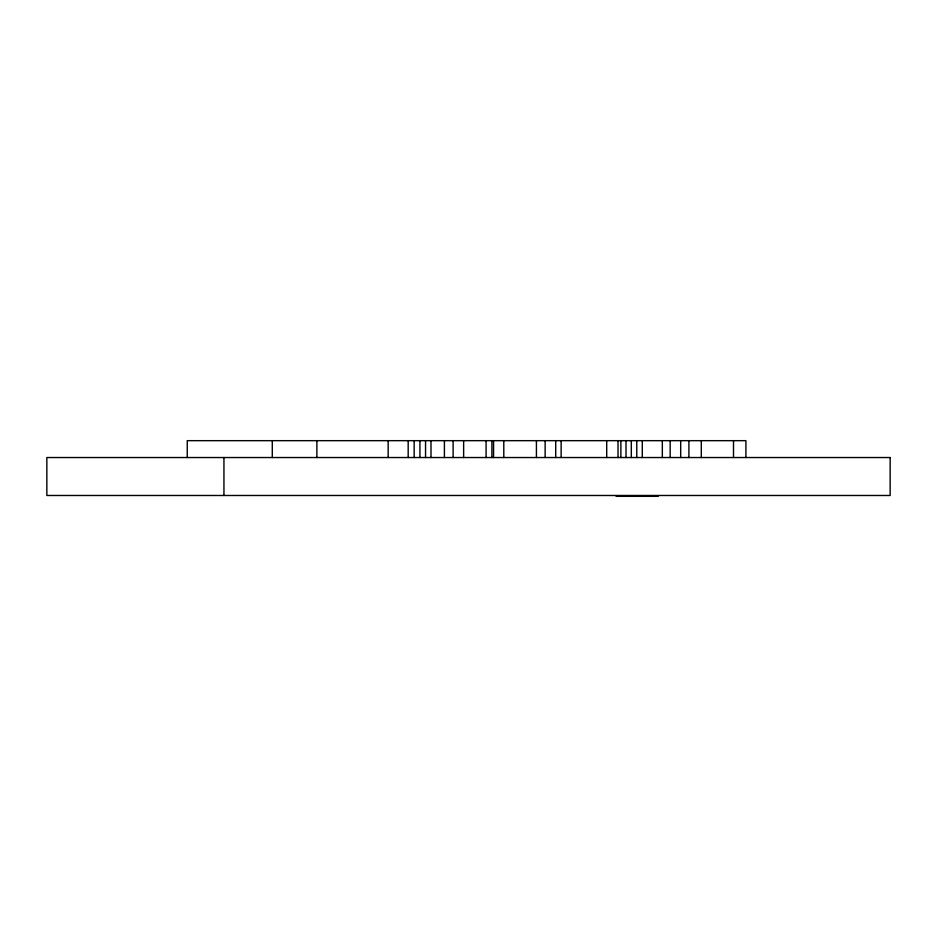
<?xml version="1.0" encoding="UTF-8"?>
<svg xmlns="http://www.w3.org/2000/svg" width="937" height="937" viewBox="0 0 937 937"><rect width="100%" height="100%" fill="white"/><g stroke="black" fill="none" stroke-linecap="round" stroke-linejoin="round"><path stroke-width="1.41" d="M616.136 496.329L658.184 496.329M745.911 457.537L745.911 440.671L187.248 440.671L187.248 457.537M733.507 440.671L733.507 457.537M701.298 440.671L701.298 457.537M688.906 440.671L688.906 457.537M680.684 440.671L680.684 457.537M670.166 440.671L670.166 457.537M662.33 440.671L662.33 457.537M642.29 440.671L642.29 457.537M636.762 440.671L636.762 457.537M631.315 440.671L631.315 457.537M626.01 440.671L626.01 457.537M620.88 440.671L620.88 457.537M618.022 440.671L618.022 457.537M606.707 440.671L606.707 457.537M561.134 440.671L561.134 457.537M555.711 440.671L555.711 457.537M545.135 440.671L545.135 457.537M536.421 440.671L536.421 457.537M503.79 440.671L503.79 457.537M493.565 440.671L493.565 457.537M491.902 440.671L491.902 457.537M486.08 440.671L486.08 457.537M463.639 440.671L463.639 457.537M453.121 440.671L453.121 457.537M444.407 440.671L444.407 457.537M430.997 440.671L430.997 457.537M425.55 440.671L425.55 457.537M419.928 440.671L419.928 457.537M414.154 440.671L414.154 457.537M408.181 440.671L408.181 457.537M388.164 440.671L388.164 457.537M316.882 440.671L316.882 457.537M272.292 440.671L272.292 457.537M223.943 457.537L223.943 495.486M890.15 457.537L46.85 457.537L46.85 495.486L890.15 495.486L890.15 457.537"/></g></svg>
